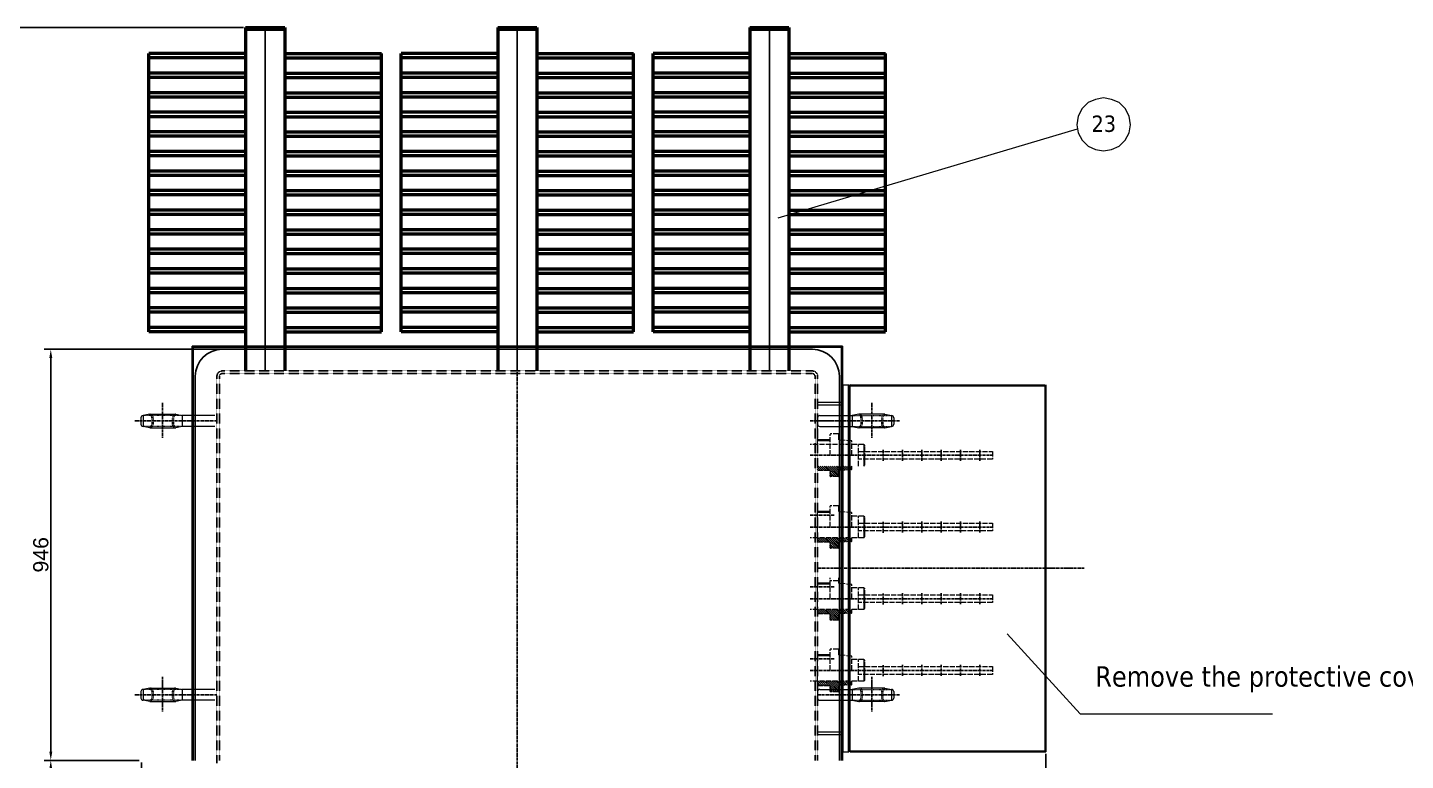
# Model space of a CAD drawing. Header units: millimetres. Extents: x 3151 to 13728, y 2378 to 9705.
# Drawn here: x 4748 to 7918, y 4376 to 6062 of the extents above; entities that cross this region are included whole.
import ezdxf

# ---------------------------------------------------------------- set-up
doc = ezdxf.new("R2010")
doc.units = ezdxf.units.MM
for name, pattern in [('ACAD_ISO02W100', [15, 12, -3]), ('ACAD_ISO03W100', [1.18, 0.47, -0.71]), ('CENTERX2', [101.6, 63.5, -12.7, 12.7, -12.7]), ('DASHED', [0.75, 0.5, -0.25])]:
    doc.linetypes.add(name, pattern=pattern)
for name, color, linetype, lineweight in [('1', 4, 'Continuous', 53), ('标注、文本', 3, 'Continuous', 18), ('粗实线', 4, 'Continuous', 40), ('铁心', 3, 'Continuous', 0)]:
    doc.layers.add(name, color=color, linetype=linetype, lineweight=lineweight)
doc.layers.add('4虚线层', color=6, linetype='DASHED')
doc.styles.get("Standard").update_dxf_attribs({"font": 'arial.ttf'})
doc.styles.add('Tahoma$001', font='tahoma.ttf', dxfattribs={"height": 2.159784})
doc.dimstyles.new('1-15', dxfattribs={"dimscale": 10, "dimtxt": 3.5, "dimasz": 2, "dimexe": 1.5, "dimexo": 0.5, "dimgap": 0.5, "dimtad": 1, "dimtoh": 1, "dimdec": 1, "dimdsep": 46, "dimtxsty": 'Standard', "dimcen": 2.5, "dimclrd": 3, "dimclre": 3, "dimclrt": 3, "dimadec": 0, "dimazin": 2, "dimtfac": 1, "dimtdec": 1, "dimtmove": 0, "dimatfit": 2, "dimfxl": 1, "dimarcsym": 0})

# ---------------------------------------------------------------- blocks, each defined once
blk = doc.blocks.new('*D83')
at = {"layer": 'Defpoints', "color": 0, "transparency": 16777216}
for p in [(4801.3, 4376.3), (5009.7, 4376.3), (5009.7, 3851.3)]:
    blk.add_point(p, dxfattribs=at)
at = {"layer": '标注、文本', "color": 3, "lineweight": -2, "transparency": 16777216}
for p, q in [((5004.7, 4376.3), (4786.3, 4376.3)), ((4801.3, 3871.3), (4801.3, 4356.3)), ((5004.7, 3851.3), (4786.3, 3851.3))]:
    blk.add_line(p, q, dxfattribs=at)
at = {"layer": '标注、文本', "color": 3, "transparency": 16777216}
for points in [[(4798, 4356.3), (4804.7, 4356.3), (4801.3, 4376.3)], [(4798, 3871.3), (4804.7, 3871.3), (4801.3, 3851.3)]]:
    blk.add_solid(points, dxfattribs=at)
at = {"layer": '标注、文本', "color": 3, "transparency": 16777216, "insert": (4778.5, 4113.8), "char_height": 35, "attachment_point": 5, "rotation": 90}
blk.add_mtext('525', dxfattribs=at)
blk = doc.blocks.new('*D84')
at = {"layer": 'Defpoints', "color": 0, "transparency": 16777216}
for p in [(4801.3, 5322.3), (5195.7, 5322.3), (5009.7, 4376.3)]:
    blk.add_point(p, dxfattribs=at)
at = {"layer": '标注、文本', "color": 3, "lineweight": -2, "transparency": 16777216}
for p, q in [((5190.7, 5322.3), (4786.3, 5322.3)), ((4801.3, 4396.3), (4801.3, 5302.3)), ((5004.7, 4376.3), (4786.3, 4376.3))]:
    blk.add_line(p, q, dxfattribs=at)
at = {"layer": '标注、文本', "color": 3, "transparency": 16777216}
for points in [[(4798, 5302.3), (4804.7, 5302.3), (4801.3, 5322.3)], [(4798, 4396.3), (4804.7, 4396.3), (4801.3, 4376.3)]]:
    blk.add_solid(points, dxfattribs=at)
at = {"layer": '标注、文本', "color": 3, "transparency": 16777216, "insert": (4778.5, 4849.3), "char_height": 35, "attachment_point": 5, "rotation": 90}
blk.add_mtext('946', dxfattribs=at)
blk = doc.blocks.new('*D85')
at = {"layer": 'Defpoints', "color": 0, "transparency": 16777216}
for p in [(4614.9, 6062.3), (5249.7, 6062.3), (5009.7, 3851.3)]:
    blk.add_point(p, dxfattribs=at)
at = {"layer": '标注、文本', "color": 3, "lineweight": -2, "transparency": 16777216}
for p, q in [((5244.7, 6062.3), (4599.9, 6062.3)), ((4614.9, 3871.3), (4614.9, 6042.3)), ((5004.7, 3851.3), (4599.9, 3851.3))]:
    blk.add_line(p, q, dxfattribs=at)
at = {"layer": '标注、文本', "color": 3, "transparency": 16777216}
for points in [[(4611.6, 6042.3), (4618.2, 6042.3), (4614.9, 6062.3)], [(4611.6, 3871.3), (4618.2, 3871.3), (4614.9, 3851.3)]]:
    blk.add_solid(points, dxfattribs=at)
at = {"layer": '标注、文本', "color": 3, "transparency": 16777216, "insert": (4592.3, 4956.8), "char_height": 35, "attachment_point": 5, "rotation": 90}
blk.add_mtext('2211', dxfattribs=at)
blk = doc.blocks.new('*D81')
at = {"layer": 'Defpoints', "color": 0, "transparency": 16777216}
for p in [(5009.7, 4376.3), (7090.7, 4396.3), (7090.7, 3554.9)]:
    blk.add_point(p, dxfattribs=at)
at = {"layer": '标注、文本', "color": 3, "lineweight": -2, "transparency": 16777216}
for p, q in [((7090.7, 4391.3), (7090.7, 3539.9)), ((5009.7, 4371.3), (5009.7, 3539.9)), ((5029.7, 3554.9), (7070.7, 3554.9))]:
    blk.add_line(p, q, dxfattribs=at)
at = {"layer": '标注、文本', "color": 3, "transparency": 16777216}
for points in [[(5029.7, 3558.2), (5029.7, 3551.6), (5009.7, 3554.9)], [(7070.7, 3558.2), (7070.7, 3551.6), (7090.7, 3554.9)]]:
    blk.add_solid(points, dxfattribs=at)
at = {"layer": '标注、文本', "color": 3, "transparency": 16777216, "insert": (6050.2, 3577.8), "char_height": 35, "attachment_point": 5}
blk.add_mtext('2100', dxfattribs=at)

msp = doc.modelspace()

# ---------------------------------------------------------------- hatches: boundary and pattern name
at = {"linetype": 'ACAD_ISO02W100', "lineweight": 13}
h = msp.add_hatch(dxfattribs=at)
h.set_pattern_fill('ANSI31', color=2, angle=270, style=0)
h.set_pattern_definition([(315, (6248.7762, 5362.3764), (2.245064, 2.245064), [])])
edge = h.paths.add_edge_path(flags=0)
edge.add_line((6564.658, 5053.272), (6607.437, 5053.272))
edge.add_line((6607.437, 5053.272), (6644.657, 5053.271))
edge.add_line((6644.657, 5053.271), (6644.657, 5046.207))
edge.add_arc((6643.657, 5046.207), 1, 273.814075, 360, ccw=False)
edge.add_line((6643.723, 5045.209), (6615.59, 5043.333))
edge.add_arc((6615.657, 5042.336), 1, 453.814075, 540)
edge.add_line((6614.657, 5042.336), (6614.657, 5030.271))
edge.add_arc((6613.657, 5030.271), 1, 270, 360, ccw=False)
edge.add_line((6613.657, 5029.271), (6595.657, 5029.271))
edge.add_arc((6595.657, 5030.271), 1, 540, 630, ccw=False)
edge.add_line((6594.657, 5030.271), (6594.657, 5032.756))
edge.add_line((6594.657, 5032.756), (6595.594, 5033.67))
edge.add_line((6595.594, 5033.67), (6594.657, 5034.497))
edge.add_line((6594.657, 5034.497), (6594.657, 5036.738))
edge.add_line((6594.657, 5036.738), (6595.594, 5037.652))
edge.add_line((6595.594, 5037.652), (6594.657, 5038.478))
edge.add_line((6594.657, 5038.478), (6594.657, 5039.675))
edge.add_line((6594.657, 5039.675), (6595.594, 5040.589))
edge.add_line((6595.594, 5040.589), (6594.657, 5041.416))
edge.add_line((6594.657, 5041.416), (6594.657, 5042.271))
edge.add_arc((6593.657, 5042.271), 1, 360.000001, 450)
edge.add_line((6593.657, 5043.271), (6565.659, 5043.271))
edge.add_arc((6565.659, 5044.271), 1, 180.00291, 270.00291, ccw=False)
edge.add_line((6564.659, 5044.271), (6564.658, 5053.272))
h = msp.add_hatch(dxfattribs=at)
h.set_pattern_fill('ANSI31', color=2, angle=270, style=0)
h.set_pattern_definition([(315, (6248.7762, 5197.3764), (2.245064, 2.245064), [])])
edge = h.paths.add_edge_path(flags=0)
edge.add_line((6564.658, 4888.272), (6607.437, 4888.272))
edge.add_line((6607.437, 4888.272), (6644.657, 4888.271))
edge.add_line((6644.657, 4888.271), (6644.657, 4881.207))
edge.add_arc((6643.657, 4881.207), 1, 273.814075, 360, ccw=False)
edge.add_line((6643.723, 4880.209), (6615.59, 4878.333))
edge.add_arc((6615.657, 4877.336), 1, 453.814075, 540)
edge.add_line((6614.657, 4877.336), (6614.657, 4865.271))
edge.add_arc((6613.657, 4865.271), 1, 270, 360, ccw=False)
edge.add_line((6613.657, 4864.271), (6595.657, 4864.271))
edge.add_arc((6595.657, 4865.271), 1, 540, 630, ccw=False)
edge.add_line((6594.657, 4865.271), (6594.657, 4867.756))
edge.add_line((6594.657, 4867.756), (6595.594, 4868.67))
edge.add_line((6595.594, 4868.67), (6594.657, 4869.497))
edge.add_line((6594.657, 4869.497), (6594.657, 4871.738))
edge.add_line((6594.657, 4871.738), (6595.594, 4872.652))
edge.add_line((6595.594, 4872.652), (6594.657, 4873.478))
edge.add_line((6594.657, 4873.478), (6594.657, 4874.675))
edge.add_line((6594.657, 4874.675), (6595.594, 4875.589))
edge.add_line((6595.594, 4875.589), (6594.657, 4876.416))
edge.add_line((6594.657, 4876.416), (6594.657, 4877.271))
edge.add_arc((6593.657, 4877.271), 1, 360.000001, 450)
edge.add_line((6593.657, 4878.271), (6565.659, 4878.271))
edge.add_arc((6565.659, 4879.271), 1, 180.00291, 270.00291, ccw=False)
edge.add_line((6564.659, 4879.271), (6564.658, 4888.272))
h = msp.add_hatch(dxfattribs=at)
h.set_pattern_fill('ANSI31', color=2, angle=270, style=0)
h.set_pattern_definition([(315, (6248.7762, 5032.3764), (2.245064, 2.245064), [])])
edge = h.paths.add_edge_path(flags=0)
edge.add_line((6564.658, 4723.272), (6607.437, 4723.272))
edge.add_line((6607.437, 4723.272), (6644.657, 4723.271))
edge.add_line((6644.657, 4723.271), (6644.657, 4716.207))
edge.add_arc((6643.657, 4716.207), 1, 273.814075, 360, ccw=False)
edge.add_line((6643.723, 4715.209), (6615.59, 4713.333))
edge.add_arc((6615.657, 4712.336), 1, 453.814075, 540)
edge.add_line((6614.657, 4712.336), (6614.657, 4700.271))
edge.add_arc((6613.657, 4700.271), 1, 270, 360, ccw=False)
edge.add_line((6613.657, 4699.271), (6595.657, 4699.271))
edge.add_arc((6595.657, 4700.271), 1, 540, 630, ccw=False)
edge.add_line((6594.657, 4700.271), (6594.657, 4702.756))
edge.add_line((6594.657, 4702.756), (6595.594, 4703.67))
edge.add_line((6595.594, 4703.67), (6594.657, 4704.497))
edge.add_line((6594.657, 4704.497), (6594.657, 4706.738))
edge.add_line((6594.657, 4706.738), (6595.594, 4707.652))
edge.add_line((6595.594, 4707.652), (6594.657, 4708.478))
edge.add_line((6594.657, 4708.478), (6594.657, 4709.675))
edge.add_line((6594.657, 4709.675), (6595.594, 4710.589))
edge.add_line((6595.594, 4710.589), (6594.657, 4711.416))
edge.add_line((6594.657, 4711.416), (6594.657, 4712.271))
edge.add_arc((6593.657, 4712.271), 1, 360.000001, 450)
edge.add_line((6593.657, 4713.271), (6565.659, 4713.271))
edge.add_arc((6565.659, 4714.271), 1, 180.00291, 270.00291, ccw=False)
edge.add_line((6564.659, 4714.271), (6564.658, 4723.272))
h = msp.add_hatch(dxfattribs=at)
h.set_pattern_fill('ANSI31', color=2, angle=270, style=0)
h.set_pattern_definition([(315, (6248.7762, 4867.3764), (2.245064, 2.245064), [])])
edge = h.paths.add_edge_path(flags=0)
edge.add_line((6564.658, 4558.272), (6607.437, 4558.272))
edge.add_line((6607.437, 4558.272), (6644.657, 4558.271))
edge.add_line((6644.657, 4558.271), (6644.657, 4551.207))
edge.add_arc((6643.657, 4551.207), 1, 273.814075, 360, ccw=False)
edge.add_line((6643.723, 4550.209), (6615.59, 4548.333))
edge.add_arc((6615.657, 4547.336), 1, 453.814075, 540)
edge.add_line((6614.657, 4547.336), (6614.657, 4535.271))
edge.add_arc((6613.657, 4535.271), 1, 270, 360, ccw=False)
edge.add_line((6613.657, 4534.271), (6595.657, 4534.271))
edge.add_arc((6595.657, 4535.271), 1, 540, 630, ccw=False)
edge.add_line((6594.657, 4535.271), (6594.657, 4537.756))
edge.add_line((6594.657, 4537.756), (6595.594, 4538.67))
edge.add_line((6595.594, 4538.67), (6594.657, 4539.497))
edge.add_line((6594.657, 4539.497), (6594.657, 4541.738))
edge.add_line((6594.657, 4541.738), (6595.594, 4542.652))
edge.add_line((6595.594, 4542.652), (6594.657, 4543.478))
edge.add_line((6594.657, 4543.478), (6594.657, 4544.675))
edge.add_line((6594.657, 4544.675), (6595.594, 4545.589))
edge.add_line((6595.594, 4545.589), (6594.657, 4546.416))
edge.add_line((6594.657, 4546.416), (6594.657, 4547.271))
edge.add_arc((6593.657, 4547.271), 1, 360.000001, 450)
edge.add_line((6593.657, 4548.271), (6565.659, 4548.271))
edge.add_arc((6565.659, 4549.271), 1, 180.00291, 270.00291, ccw=False)
edge.add_line((6564.659, 4549.271), (6564.658, 4558.272))

# ---------------------------------------------------------------- linework, layer by layer
at = {"ltscale": 2}
for p, q in [((5294.658, 5272.278), (5294.658, 6062.259)), ((5874.658, 5272.278), (5874.658, 6062.259)), ((6454.658, 5272.278), (6454.658, 6062.259))]:
    msp.add_line(p, q, dxfattribs=at)
at = {"color": 2, "linetype": 'ACAD_ISO02W100', "lineweight": 13}
for p, q in [((6594.657, 5078.272), (6594.657, 5126.271)), ((6613.657, 5127.271), (6595.657, 5127.271)), ((6614.657, 5114.207), (6614.657, 5126.271)), ((6643.723, 5111.333), (6615.59, 5113.209)), ((6644.657, 5078.248), (6644.657, 5110.336)), ((6671.657, 5103.271), (6548.658, 5103.272)), ((6671.657, 5103.271), (6644.657, 5103.271)), ((6659.657, 5053.27), (6659.657, 5103.271)), ((6659.657, 5069.304), (6659.657, 5087.304)), ((6659.657, 5087.304), (6967.657, 5087.304)), ((6671.657, 5103.271), (6671.649, 5053.271)), ((6671.657, 5103.271), (6674.657, 5100.271)), ((6671.657, 5098.269), (6671.657, 5058.269)), ((6674.649, 5056.271), (6674.657, 5100.271)), ((6967.657, 5087.326), (6967.657, 5069.326)), ((6593.657, 5043.271), (6565.659, 5043.271)), ((6594.657, 5041.416), (6594.657, 5042.271)), ((6594.657, 5041.416), (6595.594, 5040.589)), ((6614.657, 5030.271), (6614.657, 5042.336)), ((6643.723, 5045.209), (6615.59, 5043.333)), ((6644.657, 5046.207), (6644.657, 5053.271)), ((6967.657, 5069.335), (6659.657, 5069.304)), ((6671.649, 5053.271), (6674.649, 5056.271)), ((6595.594, 5040.589), (6594.657, 5039.675)), ((6594.657, 5038.478), (6594.657, 5039.675)), ((6594.657, 5038.478), (6595.594, 5037.652)), ((6595.594, 5037.652), (6594.657, 5036.738)), ((6594.657, 5034.497), (6594.657, 5036.738)), ((6594.657, 5034.497), (6595.594, 5033.67)), ((6595.594, 5033.67), (6594.657, 5032.756)), ((6594.657, 5030.271), (6594.657, 5032.756)), ((6613.657, 5029.271), (6595.657, 5029.271)), ((6594.657, 4913.272), (6594.657, 4961.271)), ((6613.657, 4962.271), (6595.657, 4962.271)), ((6614.657, 4949.207), (6614.657, 4961.271)), ((6643.723, 4946.333), (6615.59, 4948.209)), ((6644.657, 4913.248), (6644.657, 4945.336)), ((6671.657, 4938.271), (6644.657, 4938.271)), ((6659.657, 4888.27), (6659.657, 4938.271)), ((6659.657, 4904.304), (6659.657, 4922.304)), ((6659.657, 4922.304), (6967.657, 4922.304)), ((6671.657, 4938.271), (6671.649, 4888.271)), ((6671.657, 4938.271), (6674.657, 4935.271)), ((6671.657, 4933.269), (6671.657, 4893.269)), ((6674.649, 4891.271), (6674.657, 4935.271)), ((6967.657, 4922.326), (6967.657, 4904.326)), ((6671.657, 4888.271), (6548.658, 4888.272)), ((6644.657, 4881.207), (6644.657, 4888.271)), ((6967.657, 4904.335), (6659.657, 4904.304)), ((6671.649, 4888.271), (6674.649, 4891.271)), ((6593.657, 4878.271), (6565.659, 4878.271)), ((6594.657, 4876.416), (6594.657, 4877.271)), ((6594.657, 4876.416), (6595.594, 4875.589)), ((6595.594, 4875.589), (6594.657, 4874.675)), ((6594.657, 4873.478), (6594.657, 4874.675)), ((6594.657, 4873.478), (6595.594, 4872.652)), ((6595.594, 4872.652), (6594.657, 4871.738)), ((6594.657, 4869.497), (6594.657, 4871.738)), ((6594.657, 4869.497), (6595.594, 4868.67)), ((6595.594, 4868.67), (6594.657, 4867.756)), ((6594.657, 4865.271), (6594.657, 4867.756)), ((6613.657, 4864.271), (6595.657, 4864.271)), ((6614.657, 4865.271), (6614.657, 4877.336)), ((6643.723, 4880.209), (6615.59, 4878.333)), ((6594.657, 4748.272), (6594.657, 4796.271)), ((6613.657, 4789.771), (6595.657, 4789.771)), ((6614.657, 4784.207), (6614.657, 4796.271)), ((6643.723, 4781.333), (6615.59, 4783.209)), ((6644.657, 4748.248), (6644.657, 4780.336)), ((6671.657, 4773.271), (6644.657, 4773.271)), ((6659.657, 4723.27), (6659.657, 4773.271)), ((6659.657, 4739.304), (6659.657, 4757.304)), ((6659.657, 4757.304), (6967.657, 4757.304)), ((6671.657, 4773.271), (6671.649, 4723.271)), ((6671.657, 4773.271), (6674.657, 4770.271)), ((6671.657, 4768.269), (6671.657, 4728.269)), ((6674.649, 4726.271), (6674.657, 4770.271)), ((6967.657, 4757.326), (6967.657, 4739.326)), ((6967.657, 4739.335), (6659.657, 4739.304)), ((6671.649, 4723.271), (6674.649, 4726.271)), ((6671.657, 4723.271), (6548.658, 4723.272)), ((6593.657, 4713.271), (6565.659, 4713.271)), ((6594.657, 4711.416), (6594.657, 4712.271)), ((6594.657, 4711.416), (6595.594, 4710.589)), ((6595.594, 4710.589), (6594.657, 4709.675)), ((6594.657, 4708.478), (6594.657, 4709.675)), ((6594.657, 4708.478), (6595.594, 4707.652)), ((6595.594, 4707.652), (6594.657, 4706.738)), ((6594.657, 4704.497), (6594.657, 4706.738)), ((6594.657, 4704.497), (6595.594, 4703.67)), ((6595.594, 4703.67), (6594.657, 4702.756)), ((6594.657, 4700.271), (6594.657, 4702.756)), ((6613.657, 4699.271), (6595.657, 4699.271)), ((6614.657, 4700.271), (6614.657, 4712.336)), ((6643.723, 4715.209), (6615.59, 4713.333)), ((6644.657, 4716.207), (6644.657, 4723.271)), ((6594.657, 4583.272), (6594.657, 4631.271)), ((6613.657, 4632.271), (6595.657, 4632.271)), ((6614.657, 4619.207), (6614.657, 4631.271)), ((6643.723, 4616.333), (6615.59, 4618.209)), ((6644.657, 4583.248), (6644.657, 4615.336)), ((6671.657, 4608.271), (6644.657, 4608.271)), ((6659.657, 4558.27), (6659.657, 4608.271)), ((6671.657, 4608.271), (6671.649, 4558.271)), ((6671.657, 4608.271), (6674.657, 4605.271)), ((6671.657, 4603.269), (6671.657, 4563.269)), ((6674.649, 4561.271), (6674.657, 4605.271)), ((6659.657, 4574.304), (6659.657, 4592.304)), ((6659.657, 4592.304), (6967.657, 4592.304)), ((6967.657, 4574.335), (6659.657, 4574.304)), ((6967.657, 4592.326), (6967.657, 4574.326)), ((6671.657, 4558.271), (6548.658, 4558.272)), ((6593.657, 4548.271), (6565.659, 4548.271)), ((6594.657, 4546.416), (6594.657, 4547.271)), ((6594.657, 4546.416), (6595.594, 4545.589)), ((6595.594, 4545.589), (6594.657, 4544.675)), ((6594.657, 4543.478), (6594.657, 4544.675)), ((6594.657, 4543.478), (6595.594, 4542.652)), ((6595.594, 4542.652), (6594.657, 4541.738)), ((6594.657, 4539.497), (6594.657, 4541.738)), ((6594.657, 4539.497), (6595.594, 4538.67)), ((6595.594, 4538.67), (6594.657, 4537.756)), ((6594.657, 4535.271), (6594.657, 4537.756)), ((6613.657, 4534.271), (6595.657, 4534.271)), ((6614.657, 4535.271), (6614.657, 4547.336)), ((6643.723, 4550.209), (6615.59, 4548.333)), ((6644.657, 4551.207), (6644.657, 4558.271)), ((6671.649, 4558.271), (6674.649, 4561.271))]:
    msp.add_line(p, q, dxfattribs=at)
for centre, start, end in [((6595.657, 5126.271), 90, 180), ((6613.657, 5126.271), 0, 90), ((6615.657, 5114.207), 180, 266.185925), ((6643.657, 5110.336), 0, 86.185925), ((6593.657, 5042.271), 0.000001, 90), ((6615.657, 5042.336), 93.814075, 180), ((6643.657, 5046.207), 273.814075, 0), ((6595.657, 5030.271), 180, 270), ((6613.657, 5030.271), 270, 0), ((6595.657, 4961.271), 90, 180), ((6613.657, 4961.271), 0, 90), ((6615.657, 4949.207), 180, 266.185925), ((6643.657, 4945.336), 0, 86.185925), ((6593.657, 4877.271), 0.000001, 90), ((6595.657, 4865.271), 180, 270), ((6613.657, 4865.271), 270, 0), ((6615.657, 4877.336), 93.814075, 180), ((6643.657, 4881.207), 273.814075, 0), ((6595.657, 4788.771), 90, 180), ((6613.657, 4788.771), 0, 90), ((6615.657, 4784.207), 180, 266.185925), ((6643.657, 4780.336), 0, 86.185925), ((6593.657, 4712.271), 0.000001, 90), ((6595.657, 4700.271), 180, 270), ((6613.657, 4700.271), 270, 0), ((6615.657, 4712.336), 93.814075, 180), ((6643.657, 4716.207), 273.814075, 0), ((6595.657, 4631.271), 90, 180), ((6613.657, 4631.271), 0, 90), ((6615.657, 4619.207), 180, 266.185925), ((6643.657, 4615.336), 0, 86.185925), ((6593.657, 4547.271), 0.000001, 90), ((6595.657, 4535.271), 180, 270), ((6613.657, 4535.271), 270, 0), ((6615.657, 4547.336), 93.814075, 180), ((6643.657, 4551.207), 273.814075, 0)]:
    msp.add_arc(centre, 1, start, end, dxfattribs=at)
at = {"layer": '1', "ltscale": 8}
for p, q in [((5249.658, 6062.259), (5249.658, 5272.278)), ((5249.658, 6062.259), (5339.658, 6062.259)), ((5249.658, 6058.259), (5339.658, 6058.259)), ((5339.658, 6062.259), (5339.658, 5272.278)), ((5829.658, 6062.259), (5829.658, 5272.278)), ((5829.658, 6062.259), (5919.658, 6062.259)), ((5829.658, 6058.259), (5919.658, 6058.259)), ((5919.658, 6062.259), (5919.658, 5272.278)), ((6409.658, 6062.259), (6409.658, 5272.278)), ((6409.658, 6062.259), (6499.658, 6062.259)), ((6409.658, 6058.259), (6499.658, 6058.259)), ((6499.658, 6062.259), (6499.658, 5272.278)), ((5027.158, 5362.259), (5027.158, 6002.259)), ((5249.658, 6002.259), (5027.158, 6002.259)), ((5249.658, 5992.259), (5027.158, 5992.259)), ((5339.658, 6002.259), (5562.158, 6002.259)), ((5339.658, 5992.259), (5562.158, 5992.259)), ((5562.158, 5362.259), (5562.158, 6002.259)), ((5607.158, 5362.259), (5607.158, 6002.259)), ((5829.658, 6002.259), (5607.158, 6002.259)), ((5829.658, 5992.259), (5607.158, 5992.259)), ((5919.658, 6002.259), (6142.158, 6002.259)), ((5919.658, 5992.259), (6142.158, 5992.259)), ((6142.158, 5362.259), (6142.158, 6002.259)), ((6187.158, 5362.259), (6187.158, 6002.259)), ((6409.658, 6002.259), (6187.158, 6002.259)), ((6409.658, 5992.259), (6187.158, 5992.259)), ((6499.658, 6002.259), (6722.158, 6002.259)), ((6499.658, 5992.259), (6722.158, 5992.259)), ((6722.158, 5362.259), (6722.158, 6002.259)), ((5249.658, 5957.259), (5027.158, 5957.259)), ((5249.658, 5947.259), (5027.158, 5947.259)), ((5339.658, 5957.259), (5562.158, 5957.259)), ((5339.658, 5947.259), (5562.158, 5947.259)), ((5829.658, 5957.259), (5607.158, 5957.259)), ((5829.658, 5947.259), (5607.158, 5947.259)), ((5919.658, 5957.259), (6142.158, 5957.259)), ((5919.658, 5947.259), (6142.158, 5947.259)), ((6409.658, 5957.259), (6187.158, 5957.259)), ((6409.658, 5947.259), (6187.158, 5947.259)), ((6499.658, 5957.259), (6722.158, 5957.259)), ((6499.658, 5947.259), (6722.158, 5947.259)), ((5249.658, 5912.259), (5027.158, 5912.259)), ((5249.658, 5902.259), (5027.158, 5902.259)), ((5339.658, 5912.259), (5562.158, 5912.259)), ((5339.658, 5902.259), (5562.158, 5902.259)), ((5829.658, 5912.259), (5607.158, 5912.259)), ((5829.658, 5902.259), (5607.158, 5902.259)), ((5919.658, 5912.259), (6142.158, 5912.259)), ((5919.658, 5902.259), (6142.158, 5902.259)), ((6409.658, 5912.259), (6187.158, 5912.259)), ((6409.658, 5902.259), (6187.158, 5902.259)), ((6499.658, 5912.259), (6722.158, 5912.259)), ((6499.658, 5902.259), (6722.158, 5902.259)), ((5249.658, 5867.259), (5027.158, 5867.259)), ((5339.658, 5867.259), (5562.158, 5867.259)), ((5829.658, 5867.259), (5607.158, 5867.259)), ((5919.658, 5867.259), (6142.158, 5867.259)), ((6409.658, 5867.259), (6187.158, 5867.259)), ((6499.658, 5867.259), (6722.158, 5867.259)), ((5249.658, 5857.259), (5027.158, 5857.259)), ((5339.658, 5857.259), (5562.158, 5857.259)), ((5829.658, 5857.259), (5607.158, 5857.259)), ((5919.658, 5857.259), (6142.158, 5857.259)), ((6409.658, 5857.259), (6187.158, 5857.259)), ((6499.658, 5857.259), (6722.158, 5857.259)), ((5249.658, 5822.259), (5027.158, 5822.259)), ((5249.658, 5812.259), (5027.158, 5812.259)), ((5339.658, 5822.259), (5562.158, 5822.259)), ((5339.658, 5812.259), (5562.158, 5812.259)), ((5829.658, 5822.259), (5607.158, 5822.259)), ((5829.658, 5812.259), (5607.158, 5812.259)), ((5919.658, 5822.259), (6142.158, 5822.259)), ((5919.658, 5812.259), (6142.158, 5812.259)), ((6409.658, 5822.259), (6187.158, 5822.259)), ((6409.658, 5812.259), (6187.158, 5812.259)), ((6499.658, 5822.259), (6722.158, 5822.259)), ((6499.658, 5812.259), (6722.158, 5812.259)), ((5249.658, 5777.259), (5027.158, 5777.259)), ((5339.658, 5777.259), (5562.158, 5777.259)), ((5829.658, 5777.259), (5607.158, 5777.259)), ((5919.658, 5777.259), (6142.158, 5777.259)), ((6409.658, 5777.259), (6187.158, 5777.259)), ((6499.658, 5777.259), (6722.158, 5777.259)), ((5249.658, 5767.259), (5027.158, 5767.259)), ((5339.658, 5767.259), (5562.158, 5767.259)), ((5829.658, 5767.259), (5607.158, 5767.259)), ((5919.658, 5767.259), (6142.158, 5767.259)), ((6409.658, 5767.259), (6187.158, 5767.259)), ((6499.658, 5767.259), (6722.158, 5767.259)), ((5249.658, 5732.259), (5027.158, 5732.259)), ((5249.658, 5722.259), (5027.158, 5722.259)), ((5339.658, 5732.259), (5562.158, 5732.259)), ((5339.658, 5722.259), (5562.158, 5722.259)), ((5829.658, 5732.259), (5607.158, 5732.259)), ((5829.658, 5722.259), (5607.158, 5722.259)), ((5919.658, 5732.259), (6142.158, 5732.259)), ((5919.658, 5722.259), (6142.158, 5722.259)), ((6409.658, 5732.259), (6187.158, 5732.259)), ((6409.658, 5722.259), (6187.158, 5722.259)), ((6499.658, 5732.259), (6722.158, 5732.259)), ((6499.658, 5722.259), (6722.158, 5722.259)), ((5249.658, 5687.259), (5027.158, 5687.259)), ((5249.658, 5677.259), (5027.158, 5677.259)), ((5339.658, 5687.259), (5562.158, 5687.259)), ((5339.658, 5677.259), (5562.158, 5677.259)), ((5829.658, 5687.259), (5607.158, 5687.259)), ((5829.658, 5677.259), (5607.158, 5677.259)), ((5919.658, 5687.259), (6142.158, 5687.259)), ((5919.658, 5677.259), (6142.158, 5677.259)), ((6409.658, 5687.259), (6187.158, 5687.259)), ((6409.658, 5677.259), (6187.158, 5677.259)), ((6499.658, 5687.259), (6722.158, 5687.259)), ((6499.658, 5677.259), (6722.158, 5677.259)), ((5249.658, 5642.259), (5027.158, 5642.259)), ((5249.658, 5632.259), (5027.158, 5632.259)), ((5339.658, 5642.259), (5562.158, 5642.259)), ((5339.658, 5632.259), (5562.158, 5632.259)), ((5829.658, 5642.259), (5607.158, 5642.259)), ((5829.658, 5632.259), (5607.158, 5632.259)), ((5919.658, 5642.259), (6142.158, 5642.259)), ((5919.658, 5632.259), (6142.158, 5632.259)), ((6409.658, 5642.259), (6187.158, 5642.259)), ((6409.658, 5632.259), (6187.158, 5632.259)), ((6499.658, 5642.259), (6722.158, 5642.259)), ((6499.658, 5632.259), (6722.158, 5632.259)), ((5249.658, 5597.259), (5027.158, 5597.259)), ((5249.658, 5587.259), (5027.158, 5587.259)), ((5339.658, 5597.259), (5562.158, 5597.259)), ((5339.658, 5587.259), (5562.158, 5587.259)), ((5829.658, 5597.259), (5607.158, 5597.259)), ((5829.658, 5587.259), (5607.158, 5587.259)), ((5919.658, 5597.259), (6142.158, 5597.259)), ((5919.658, 5587.259), (6142.158, 5587.259)), ((6409.658, 5597.259), (6187.158, 5597.259)), ((6409.658, 5587.259), (6187.158, 5587.259)), ((6499.658, 5597.259), (6722.158, 5597.259)), ((6499.658, 5587.259), (6722.158, 5587.259)), ((5249.658, 5552.259), (5027.158, 5552.259)), ((5339.658, 5552.259), (5562.158, 5552.259)), ((5829.658, 5552.259), (5607.158, 5552.259)), ((5919.658, 5552.259), (6142.158, 5552.259)), ((6409.658, 5552.259), (6187.158, 5552.259)), ((6499.658, 5552.259), (6722.158, 5552.259)), ((5249.658, 5542.259), (5027.158, 5542.259)), ((5339.658, 5542.259), (5562.158, 5542.259)), ((5829.658, 5542.259), (5607.158, 5542.259)), ((5919.658, 5542.259), (6142.158, 5542.259)), ((6409.658, 5542.259), (6187.158, 5542.259)), ((6499.658, 5542.259), (6722.158, 5542.259)), ((5249.658, 5507.259), (5027.158, 5507.259)), ((5249.658, 5497.259), (5027.158, 5497.259)), ((5339.658, 5507.259), (5562.158, 5507.259)), ((5339.658, 5497.259), (5562.158, 5497.259)), ((5829.658, 5507.259), (5607.158, 5507.259)), ((5829.658, 5497.259), (5607.158, 5497.259)), ((5919.658, 5507.259), (6142.158, 5507.259)), ((5919.658, 5497.259), (6142.158, 5497.259)), ((6409.658, 5507.259), (6187.158, 5507.259)), ((6409.658, 5497.259), (6187.158, 5497.259)), ((6499.658, 5507.259), (6722.158, 5507.259)), ((6499.658, 5497.259), (6722.158, 5497.259)), ((5249.658, 5462.259), (5027.158, 5462.259)), ((5339.658, 5462.259), (5562.158, 5462.259)), ((5829.658, 5462.259), (5607.158, 5462.259)), ((5919.658, 5462.259), (6142.158, 5462.259)), ((6409.658, 5462.259), (6187.158, 5462.259)), ((6499.658, 5462.259), (6722.158, 5462.259)), ((5249.658, 5452.259), (5027.158, 5452.259)), ((5339.658, 5452.259), (5562.158, 5452.259)), ((5829.658, 5452.259), (5607.158, 5452.259)), ((5919.658, 5452.259), (6142.158, 5452.259)), ((6409.658, 5452.259), (6187.158, 5452.259)), ((6499.658, 5452.259), (6722.158, 5452.259)), ((5249.658, 5417.259), (5027.158, 5417.259)), ((5249.658, 5407.259), (5027.158, 5407.259)), ((5339.658, 5417.259), (5562.158, 5417.259)), ((5339.658, 5407.259), (5562.158, 5407.259)), ((5829.658, 5417.259), (5607.158, 5417.259)), ((5829.658, 5407.259), (5607.158, 5407.259)), ((5919.658, 5417.259), (6142.158, 5417.259)), ((5919.658, 5407.259), (6142.158, 5407.259)), ((6409.658, 5417.259), (6187.158, 5417.259)), ((6409.658, 5407.259), (6187.158, 5407.259)), ((6499.658, 5417.259), (6722.158, 5417.259)), ((6499.658, 5407.259), (6722.158, 5407.259)), ((5249.658, 5372.259), (5027.158, 5372.259)), ((5249.658, 5362.259), (5027.158, 5362.259)), ((5339.658, 5372.259), (5562.158, 5372.259)), ((5339.658, 5362.259), (5562.158, 5362.259)), ((5829.658, 5372.259), (5607.158, 5372.259)), ((5829.658, 5362.259), (5607.158, 5362.259)), ((5919.658, 5372.259), (6142.158, 5372.259)), ((5919.658, 5362.259), (6142.158, 5362.259)), ((6409.658, 5372.259), (6187.158, 5372.259)), ((6409.658, 5362.259), (6187.158, 5362.259)), ((6499.658, 5372.259), (6722.158, 5372.259)), ((6499.658, 5362.259), (6722.158, 5362.259))]:
    msp.add_line(p, q, dxfattribs=at)
at = {"layer": '1', "color": 1, "linetype": 'CENTERX2', "lineweight": -3, "ltscale": 0.1}
for p, q in [((5874.658, 5490.637), (5874.658, 4320.983)), ((5058.666, 5198.614), (5058.666, 5117.921)), ((6690.649, 5198.614), (6690.649, 5117.921)), ((4995.045, 5157.278), (5183.658, 5157.278)), ((6548.658, 5157.775), (6603.952, 5157.775)), ((6754.27, 5157.278), (6565.658, 5157.278)), ((6548.658, 5078.277), (6967.657, 5078.302)), ((6716.567, 5065.261), (6716.567, 5090.521)), ((6761.067, 5065.643), (6761.067, 5090.903)), ((6805.567, 5065.643), (6805.567, 5090.903)), ((6850.067, 5065.643), (6850.067, 5090.903)), ((6894.567, 5065.643), (6894.567, 5090.903)), ((6939.067, 5065.643), (6939.067, 5090.903)), ((6548.658, 4940.275), (6603.952, 4940.275)), ((6716.567, 4900.261), (6716.567, 4925.521)), ((6761.067, 4900.643), (6761.067, 4925.903)), ((6805.567, 4900.643), (6805.567, 4925.903)), ((6850.067, 4900.643), (6850.067, 4925.903)), ((6894.567, 4900.643), (6894.567, 4925.903)), ((6939.067, 4900.643), (6939.067, 4925.903)), ((6548.658, 4913.277), (6967.657, 4913.302)), ((6565.658, 4818.278), (7178.876, 4818.278)), ((6548.658, 4775.275), (6603.952, 4775.275)), ((6716.567, 4735.261), (6716.567, 4760.521)), ((6761.067, 4735.643), (6761.067, 4760.903)), ((6805.567, 4735.643), (6805.567, 4760.903)), ((6850.067, 4735.643), (6850.067, 4760.903)), ((6894.567, 4735.643), (6894.567, 4760.903)), ((6939.067, 4735.643), (6939.067, 4760.903)), ((6548.658, 4748.277), (6967.657, 4748.302)), ((6548.658, 4610.275), (6603.952, 4610.275)), ((5058.666, 4568.614), (5058.666, 4487.921)), ((6548.658, 4583.277), (6967.657, 4583.302)), ((6690.649, 4568.614), (6690.649, 4487.921)), ((6716.567, 4570.261), (6716.567, 4595.521)), ((6761.067, 4570.643), (6761.067, 4595.903)), ((6805.567, 4570.643), (6805.567, 4595.903)), ((6850.067, 4570.643), (6850.067, 4595.903)), ((6894.567, 4570.643), (6894.567, 4595.903)), ((6939.067, 4570.643), (6939.067, 4595.903)), ((4995.045, 4527.278), (5183.658, 4527.278)), ((6754.27, 4527.278), (6565.658, 4527.278))]:
    msp.add_line(p, q, dxfattribs=at)
at = {"layer": '4虚线层'}
for p, q in [((5195.658, 5272.278), (6553.658, 5272.278)), ((5195.658, 5266.278), (6553.658, 5266.278)), ((5183.658, 4370.278), (5183.658, 5260.278)), ((5189.658, 4376.278), (5189.658, 5260.278)), ((6559.658, 5260.278), (6559.658, 4376.278)), ((6565.658, 5260.278), (6565.658, 4376.278))]:
    msp.add_line(p, q, dxfattribs=at)
for centre, radius, start, end in [((5195.658, 5260.278), 12, 90, 180), ((5195.658, 5260.278), 6, 90, 180), ((6553.658, 5260.278), 12, 0, 90), ((6553.658, 5260.278), 6, 0, 90)]:
    msp.add_arc(centre, radius, start, end, dxfattribs=at)
at = {"layer": '标注、文本', "color": 4, "lineweight": 30}
for p, q in [((5126.658, 5329.278), (5126.658, 4376.278)), ((6622.658, 5329.278), (5126.658, 5329.278)), ((6622.658, 5327.278), (5126.658, 5327.278)), ((5128.658, 5329.278), (5128.658, 4376.278)), ((6620.658, 5327.278), (6620.658, 4376.278)), ((6622.658, 5329.278), (6622.658, 4376.278)), ((6553.658, 5322.278), (5126.658, 5322.278)), ((6622.658, 5322.278), (6620.658, 5322.278)), ((5133.658, 5260.278), (5133.658, 4376.278)), ((6615.658, 5260.278), (6615.658, 4376.278))]:
    msp.add_line(p, q, dxfattribs=at)
at = {"layer": '标注、文本'}
for p, q in [((6623.658, 5240.278), (6623.658, 4396.278)), ((6623.658, 5240.278), (6635.658, 5240.278)), ((6635.658, 5240.278), (6635.658, 4396.278)), ((6635.658, 5240.278), (6637.658, 5240.278)), ((6637.658, 5240.278), (6637.658, 4400.278)), ((6637.658, 5236.278), (6637.658, 5240.278)), ((6639.658, 5240.278), (6639.658, 4400.278)), ((6641.658, 5240.278), (7088.658, 5240.278)), ((6641.658, 5238.278), (7088.658, 5238.278)), ((7088.658, 5240.278), (7088.658, 4396.278)), ((7090.658, 5240.278), (7090.658, 4396.278)), ((6565.658, 5200.278), (6623.658, 5200.278)), ((5028.916, 5172.778), (5013.916, 5169.778)), ((5013.916, 5169.778), (5013.916, 5144.778)), ((5028.916, 5172.778), (5088.916, 5172.778)), ((5088.916, 5172.778), (5103.916, 5169.778)), ((5178.658, 5169.778), (5103.916, 5169.778)), ((5103.916, 5169.778), (5103.916, 5144.778)), ((6565.658, 5194.278), (6623.658, 5194.278)), ((6570.658, 5169.778), (6645.4, 5169.778)), ((6660.4, 5172.778), (6645.4, 5169.778)), ((6645.4, 5169.778), (6645.4, 5144.778)), ((6720.4, 5172.778), (6660.4, 5172.778)), ((6720.4, 5172.778), (6735.4, 5169.778)), ((6735.4, 5169.778), (6735.4, 5144.778)), ((5008.675, 5164.778), (5008.675, 5149.778)), ((5028.916, 5141.778), (5013.916, 5144.778)), ((5028.916, 5141.778), (5088.916, 5141.778)), ((5103.916, 5144.778), (5088.916, 5141.778)), ((5178.658, 5144.778), (5103.916, 5144.778)), ((6565.659, 5095.771), (6565.657, 5165.771)), ((6565.658, 5164.778), (6565.658, 5149.778)), ((6570.658, 5144.778), (6645.4, 5144.778)), ((6645.4, 5144.778), (6660.4, 5141.778)), ((6720.4, 5141.778), (6660.4, 5141.778)), ((6720.4, 5141.778), (6735.4, 5144.778)), ((6740.641, 5164.778), (6740.641, 5149.778)), ((6565.659, 4878.271), (6565.657, 4948.271)), ((6565.659, 4713.271), (6565.657, 4783.271)), ((7001.81, 4667.738), (7169.358, 4483.823)), ((6565.659, 4548.271), (6565.657, 4618.271)), ((5008.675, 4534.778), (5008.675, 4519.778)), ((5028.916, 4542.778), (5013.916, 4539.778)), ((5013.916, 4539.778), (5013.916, 4514.778)), ((5028.916, 4542.778), (5088.916, 4542.778)), ((5088.916, 4542.778), (5103.916, 4539.778)), ((5178.658, 4539.778), (5103.916, 4539.778)), ((5103.916, 4539.778), (5103.916, 4514.778)), ((6565.658, 4534.778), (6565.658, 4519.778)), ((6570.658, 4539.778), (6645.4, 4539.778)), ((6660.4, 4542.778), (6645.4, 4539.778)), ((6645.4, 4539.778), (6645.4, 4514.778)), ((6720.4, 4542.778), (6660.4, 4542.778)), ((6720.4, 4542.778), (6735.4, 4539.778)), ((6735.4, 4539.778), (6735.4, 4514.778)), ((6740.641, 4534.778), (6740.641, 4519.778)), ((5028.916, 4511.778), (5013.916, 4514.778)), ((5028.916, 4511.778), (5088.916, 4511.778)), ((5103.916, 4514.778), (5088.916, 4511.778)), ((5178.658, 4514.778), (5103.916, 4514.778)), ((6570.658, 4514.778), (6645.4, 4514.778)), ((6645.4, 4514.778), (6660.4, 4511.778)), ((6720.4, 4511.778), (6660.4, 4511.778)), ((6720.4, 4511.778), (6735.4, 4514.778)), ((7169.358, 4483.823), (7612.346, 4483.823)), ((6565.658, 4442.278), (6623.658, 4442.278)), ((6565.658, 4436.278), (6623.658, 4436.278)), ((6623.658, 4396.278), (6635.658, 4396.278)), ((6635.658, 4396.278), (6637.658, 4396.278)), ((6637.658, 4400.278), (6637.658, 4396.278)), ((6641.658, 4398.278), (7088.658, 4398.278)), ((6641.658, 4396.278), (7090.658, 4396.278))]:
    msp.add_line(p, q, dxfattribs=at)
at = {"layer": '标注、文本', "color": 2, "linetype": 'ACAD_ISO03W100', "lineweight": 18}
for p, q in [((5103.916, 5169.778), (5013.675, 5169.778)), ((6645.4, 5169.778), (6735.641, 5169.778)), ((5103.916, 5144.778), (5013.675, 5144.778)), ((5033.916, 5164.778), (5033.916, 5149.778)), ((5036.916, 5164.778), (5036.916, 5149.778)), ((5080.916, 5164.778), (5080.916, 5149.778)), ((5083.916, 5164.778), (5083.916, 5149.778)), ((6645.4, 5144.778), (6735.641, 5144.778)), ((6665.4, 5164.778), (6665.4, 5149.778)), ((6668.4, 5164.778), (6668.4, 5149.778)), ((6712.4, 5164.778), (6712.4, 5149.778)), ((6715.4, 5164.778), (6715.4, 5149.778)), ((5103.916, 4539.778), (5013.675, 4539.778)), ((5033.916, 4534.778), (5033.916, 4519.778)), ((5036.916, 4534.778), (5036.916, 4519.778)), ((5080.916, 4534.778), (5080.916, 4519.778)), ((5083.916, 4534.778), (5083.916, 4519.778)), ((6645.4, 4539.778), (6735.641, 4539.778)), ((6665.4, 4534.778), (6665.4, 4519.778)), ((6668.4, 4534.778), (6668.4, 4519.778)), ((6712.4, 4534.778), (6712.4, 4519.778)), ((6715.4, 4534.778), (6715.4, 4519.778)), ((5103.916, 4514.778), (5013.675, 4514.778)), ((6645.4, 4514.778), (6735.641, 4514.778))]:
    msp.add_line(p, q, dxfattribs=at)
at = {"layer": '标注、文本', "color": 4, "lineweight": 30}
for centre, start, end in [((5195.658, 5260.278), 90, 180), ((6553.658, 5260.278), 0, 90)]:
    msp.add_arc(centre, 62, start, end, dxfattribs=at)
at = {"layer": '标注、文本'}
for centre, radius, start, end in [((6641.658, 5236.278), 4, 90, 180), ((6641.658, 5236.278), 2, 90, 180), ((5013.675, 5164.778), 5, 90, 180), ((6570.658, 5164.778), 5, 90, 180), ((6735.641, 5164.778), 5, 0, 90), ((5013.675, 5149.778), 5, 180, 270), ((6570.658, 5149.778), 5, 180, 270), ((6735.641, 5149.778), 5, 270, 0), ((5013.675, 4534.778), 5, 90, 180), ((6570.658, 4534.778), 5, 90, 180), ((6735.641, 4534.778), 5, 0, 90), ((5013.675, 4519.778), 5, 180, 270), ((6570.658, 4519.778), 5, 180, 270), ((6735.641, 4519.778), 5, 270, 0), ((6641.658, 4400.278), 4, 180, 270), ((6641.658, 4400.278), 2, 180, 270)]:
    msp.add_arc(centre, radius, start, end, dxfattribs=at)
at = {"layer": '标注、文本', "color": 2, "linetype": 'ACAD_ISO03W100', "lineweight": 18}
for centre, radius, start, end in [((5028.916, 5164.778), 8, 0, 90), ((5028.916, 5164.778), 5, 0, 90), ((5088.916, 5164.778), 8, 90, 180), ((5088.916, 5164.778), 5, 90, 180), ((6660.4, 5164.778), 8, 0, 90), ((6660.4, 5164.778), 5, 0, 90), ((6720.4, 5164.778), 8, 90, 180), ((6720.4, 5164.778), 5, 90, 180), ((5028.916, 5149.778), 5, 270, 0), ((5028.916, 5149.778), 8, 270, 0), ((5088.916, 5149.778), 8, 180, 270), ((5088.916, 5149.778), 5, 180, 270), ((6660.4, 5149.778), 5, 270, 0), ((6660.4, 5149.778), 8, 270, 0), ((6720.4, 5149.778), 8, 180, 270), ((6720.4, 5149.778), 5, 180, 270), ((5028.916, 4534.778), 8, 0, 90), ((5028.916, 4534.778), 5, 0, 90), ((5088.916, 4534.778), 8, 90, 180), ((5088.916, 4534.778), 5, 90, 180), ((6660.4, 4534.778), 8, 0, 90), ((6660.4, 4534.778), 5, 0, 90), ((6720.4, 4534.778), 8, 90, 180), ((6720.4, 4534.778), 5, 90, 180), ((5028.916, 4519.778), 5, 270, 0), ((5028.916, 4519.778), 8, 270, 0), ((5088.916, 4519.778), 8, 180, 270), ((5088.916, 4519.778), 5, 180, 270), ((6660.4, 4519.778), 5, 270, 0), ((6660.4, 4519.778), 8, 270, 0), ((6720.4, 4519.778), 8, 180, 270), ((6720.4, 4519.778), 5, 180, 270)]:
    msp.add_arc(centre, radius, start, end, dxfattribs=at)
at = {"layer": '粗实线'}
for p, q in [((6594.657, 5113.271), (6565.657, 5113.271)), ((6594.657, 4948.271), (6565.657, 4948.271)), ((6594.657, 4783.271), (6565.657, 4783.271)), ((6594.657, 4618.271), (6565.657, 4618.271))]:
    msp.add_line(p, q, dxfattribs=at)
at = {"layer": '铁心'}
msp.add_lwpolyline([(7285.481, 5838.683), (7282.168, 5858.561), (7273.133, 5875.729), (7259.278, 5889.583), (7242.11, 5897.113), (7223.738, 5900.426), (7205.064, 5897.113), (7188.198, 5889.583), (7174.343, 5875.729), (7165.006, 5858.561), (7161.994, 5838.683), (7165.006, 5820.009), (7174.343, 5803.142), (7188.198, 5789.288), (7205.064, 5781.457), (7223.738, 5778.445), (7242.11, 5781.457), (7259.278, 5789.288), (7273.133, 5803.142), (7282.168, 5820.009)], close=True, dxfattribs=at)
msp.add_lwpolyline([(6474.658, 5624.484), (7163.5, 5829.346), (7163.5, 5829.346)], dxfattribs=at)

# ---------------------------------------------------------------- texts
at = {"layer": '铁心', "style": 'Tahoma$001'}
for s, height, p in [('23', 37.5893, (7195.843, 5822.261)), ('Remove the protective cover during transportation', 46.95689, (7204.199, 4546.051))]:
    msp.add_text(s, height=height, dxfattribs=at).set_placement(p)

# ---------------------------------------------------------------- dimensions: what is measured, and where the dimension line sits
at = {"layer": '标注、文本'}
for base, p1, p2, picture, middle in [((4614.884, 6062.259), (5009.658, 3851.254), (5249.658, 6062.259), '*D85', (4592.312, 4956.757)), ((4801.325, 5322.278), (5009.658, 4376.278), (5195.658, 5322.278), '*D84', (4778.455, 4849.278)), ((4801.325, 4376.278), (5009.658, 3851.254), (5009.658, 4376.278), '*D83', (4778.455, 4113.766))]:
    dim = msp.add_linear_dim(base=base, p1=p1, p2=p2, angle=90, dimstyle='1-15', dxfattribs=at)
    dim.commit()
    dim.dimension.update_dxf_attribs({"geometry": picture, "text_midpoint": middle})
dim = msp.add_linear_dim(base=(7090.658, 3554.915), p1=(5009.658, 4376.278), p2=(7090.658, 4396.278), text='2100', dimstyle='1-15', dxfattribs=at)
dim.commit()
dim.dimension.update_dxf_attribs({"geometry": '*D81', "text_midpoint": (6050.158, 3577.785)})

doc.saveas('drawing.dxf')
